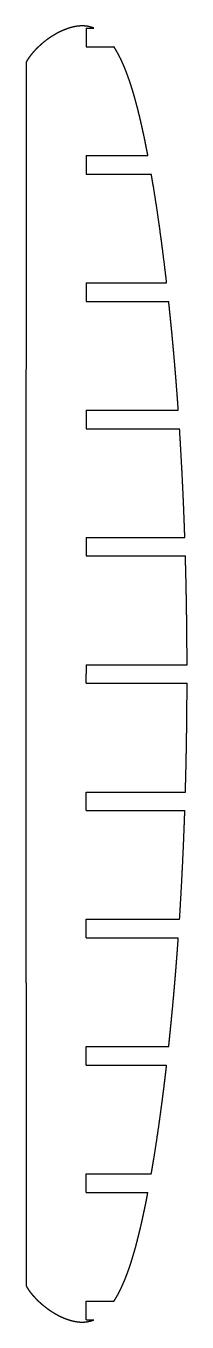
# Model space of a CAD drawing. Header units: metres. Extents: x 59 to 92, y -132 to 132.
import ezdxf

# ---------------------------------------------------------------- set-up
doc = ezdxf.new("R2010")
doc.units = ezdxf.units.M

msp = doc.modelspace()

# ---------------------------------------------------------------- linework, layer by layer
for p, q in [((71.3, 131.9, 1861), (72.89, 131.9, 1861)), ((71.3, 128.1, 1861), (77, 128.1, 1861)), ((71.3, 105.9, 1861), (83.93, 105.9, 1861)), ((71.3, 102.1, 1861), (84.62, 102.1, 1861)), ((71.3, 79.9, 1861), (87.76, 79.9, 1861)), ((71.3, 76.1, 1861), (88.18, 76.1, 1861)), ((71.3, 53.9, 1861), (90.14, 53.9, 1861)), ((71.3, 50.1, 1861), (90.4, 50.1, 1861)), ((71.3, 27.9, 1861), (91.47, 27.9, 1861)), ((71.3, 24.1, 1861), (91.59, 24.1, 1861)), ((71.3, 1.9, 1861), (91.93, 1.9, 1861)), ((71.3, -1.9, 1861), (91.93, -1.9, 1861)), ((71.3, -24.1, 1861), (91.59, -24.1, 1861)), ((71.3, -27.9, 1861), (91.47, -27.9, 1861)), ((71.3, -50.1, 1861), (90.4, -50.1, 1861)), ((71.3, -53.9, 1861), (90.14, -53.9, 1861)), ((71.3, -76.1, 1861), (88.18, -76.1, 1861)), ((71.3, -79.9, 1861), (87.76, -79.9, 1861)), ((71.3, -102.1, 1861), (84.62, -102.1, 1861)), ((71.3, -105.9, 1861), (83.93, -105.9, 1861)), ((71.3, -128.1, 1861), (77, -128.1, 1861)), ((71.3, -131.9, 1861), (72.89, -131.9, 1861))]:
    msp.add_line(p, q)
for points, knots in [([(72.89, 131.9, 1861), (72.8, 131.94, 1861), (72.71, 131.97, 1861), (72.62, 132.01, 1861), (72.53, 132.04, 1861), (72.44, 132.07, 1861), (72.35, 132.1, 1861), (72.25, 132.12, 1861), (71.94, 132.21, 1861), (71.71, 132.26, 1861), (71.48, 132.3, 1861), (71.24, 132.33, 1861), (71.01, 132.35, 1861), (70.78, 132.36, 1861), (70.54, 132.36, 1861), (70.14, 132.35, 1861), (69.96, 132.34, 1861), (69.79, 132.32, 1861), (69.62, 132.31, 1861), (69.45, 132.28, 1861), (69.28, 132.26, 1861), (69.11, 132.22, 1861), (68.85, 132.17, 1861), (68.77, 132.16, 1861), (68.68, 132.14, 1861), (68.6, 132.12, 1861), (68.51, 132.1, 1861), (68.43, 132.07, 1861), (68.34, 132.05, 1861), (68.17, 132.01, 1861), (68.09, 131.98, 1861), (68, 131.96, 1861), (67.91, 131.93, 1861), (67.83, 131.9, 1861), (67.74, 131.88, 1861), (67.66, 131.85, 1861), (66.91, 131.59, 1861), (66.25, 131.32, 1861), (65.61, 131.02, 1861), (64.99, 130.68, 1861), (64.39, 130.31, 1861), (63.8, 129.91, 1861), (63.23, 129.49, 1861), (62.4, 128.82, 1861), (62.13, 128.58, 1861), (61.86, 128.34, 1861), (61.6, 128.1, 1861), (61.34, 127.85, 1861), (61.08, 127.59, 1861), (60.84, 127.33, 1861), (60.38, 126.82, 1861), (60.17, 126.57, 1861), (59.97, 126.32, 1861), (59.78, 126.06, 1861), (59.59, 125.8, 1861), (59.41, 125.53, 1861), (59.24, 125.26, 1861), (59.08, 124.98, 1861)], [0, 0, 0, 0, 0, 0, 0, 0, 0, 0.047336, 0.047336, 0.047336, 0.047336, 0.047336, 0.047336, 0.047336, 0.162558, 0.162558, 0.162558, 0.162558, 0.162558, 0.162558, 0.162558, 0.247555, 0.247555, 0.247555, 0.247555, 0.247555, 0.247555, 0.247555, 0.290532, 0.290532, 0.290532, 0.290532, 0.290532, 0.290532, 0.290532, 0.333509, 0.333509, 0.333509, 0.333509, 0.333509, 0.333509, 0.333509, 0.672373, 0.672373, 0.672373, 0.672373, 0.672373, 0.672373, 0.672373, 0.845281, 0.845281, 0.845281, 0.845281, 0.845281, 0.845281, 0.845281, 1, 1, 1, 1, 1, 1, 1, 1, 1]), ([(83.93, 105.9, 1861), (83.86, 106.29, 1861), (83.78, 106.67, 1861), (83.71, 107.06, 1861), (83.63, 107.44, 1861), (83.56, 107.83, 1861), (83.48, 108.21, 1861), (83.4, 108.6, 1861), (83.12, 109.94, 1861), (82.92, 110.9, 1861), (82.71, 111.86, 1861), (82.49, 112.81, 1861), (82.27, 113.77, 1861), (82.03, 114.72, 1861), (81.79, 115.67, 1861), (81.45, 116.93, 1861), (81.37, 117.24, 1861), (81.29, 117.54, 1861), (81.2, 117.84, 1861), (81.12, 118.14, 1861), (81.03, 118.43, 1861), (80.95, 118.72, 1861), (80.73, 119.43, 1861), (80.61, 119.85, 1861), (80.48, 120.26, 1861), (80.35, 120.66, 1861), (80.22, 121.05, 1861), (80.09, 121.43, 1861), (79.95, 121.8, 1861), (79.69, 122.52, 1861), (79.56, 122.88, 1861), (79.42, 123.24, 1861), (79.28, 123.6, 1861), (79.13, 123.96, 1861), (78.98, 124.31, 1861), (78.83, 124.66, 1861), (78.49, 125.41, 1861), (78.3, 125.81, 1861), (78.1, 126.2, 1861), (77.9, 126.59, 1861), (77.69, 126.98, 1861), (77.47, 127.36, 1861), (77.24, 127.73, 1861), (77, 128.1, 1861)], [0, 0, 0, 0, 0, 0, 0, 0, 0, 0.121942, 0.121942, 0.121942, 0.121942, 0.121942, 0.121942, 0.121942, 0.426513, 0.426513, 0.426513, 0.426513, 0.426513, 0.426513, 0.426513, 0.526986, 0.526986, 0.526986, 0.526986, 0.526986, 0.526986, 0.526986, 0.677712, 0.677712, 0.677712, 0.677712, 0.677712, 0.677712, 0.677712, 0.828127, 0.828127, 0.828127, 0.828127, 0.828127, 0.828127, 0.828127, 1, 1, 1, 1, 1, 1, 1, 1, 1]), ([(59.08, 124.98, 1861), (59.08, 124.98, 1861), (59.08, 124.98, 1861), (59.08, 124.98, 1861), (59.08, 124.98, 1861), (59.08, 124.98, 1861), (59.08, 124.98, 1861), (59.08, 124.98, 1861), (59.08, 124.98, 1861), (59.08, 124.97, 1861), (59.08, 124.97, 1861), (59.08, 124.95, 1861), (59.08, 124.94, 1861), (59.08, 124.92, 1861), (59.08, 124.9, 1861), (59.08, 124.87, 1861), (59.08, 124.85, 1861), (59.08, 124.84, 1861), (59.08, 124.82, 1861), (59.08, 124.79, 1861), (59.08, 124.77, 1861), (59.08, 124.74, 1861), (59.08, 124.68, 1861), (59.08, 124.64, 1861), (59.08, 124.6, 1861), (59.08, 124.56, 1861), (59.08, 124.52, 1861), (59.08, 124.47, 1861), (59.08, 124.41, 1861), (59.08, 124.27, 1861), (59.08, 124.18, 1861), (59.08, 124.09, 1861), (59.08, 124, 1861), (59.08, 123.92, 1861), (59.08, 123.83, 1861), (59.08, 123.74, 1861), (59.08, 123.5, 1861), (59.08, 123.35, 1861), (59.08, 123.2, 1861), (59.08, 123.05, 1861), (59.08, 122.91, 1861), (59.08, 122.76, 1861), (59.08, 122.61, 1861), (59.08, 122.15, 1861), (59.08, 121.84, 1861), (59.08, 121.53, 1861), (59.08, 121.22, 1861), (59.08, 120.91, 1861), (59.08, 120.6, 1861), (59.08, 120.28, 1861), (59.08, 119.36, 1861), (59.08, 118.75, 1861), (59.08, 118.14, 1861), (59.08, 117.53, 1861), (59.08, 116.91, 1861), (59.08, 116.3, 1861), (59.08, 115.69, 1861), (59.08, 114.68, 1861), (59.08, 114.28, 1861), (59.08, 113.88, 1861), (59.08, 113.49, 1861), (59.08, 113.09, 1861), (59.08, 112.69, 1861), (59.08, 112.29, 1861), (59.08, 111.39, 1861), (59.08, 110.88, 1861), (59.08, 110.38, 1861), (59.08, 109.87, 1861), (59.08, 109.37, 1861), (59.08, 108.86, 1861), (59.08, 108.36, 1861), (59.07, 106.23, 1861), (59.07, 104.6, 1861), (59.07, 102.97, 1861), (59.07, 101.35, 1861), (59.07, 99.72, 1861), (59.07, 98.1, 1861), (59.07, 96.47, 1861), (59.07, 92.78, 1861), (59.07, 90.72, 1861), (59.07, 88.66, 1861), (59.06, 86.6, 1861), (59.06, 84.54, 1861), (59.06, 82.48, 1861), (59.06, 80.42, 1861), (59.06, 76.5, 1861), (59.06, 74.65, 1861), (59.06, 72.8, 1861), (59.06, 70.94, 1861), (59.06, 69.09, 1861), (59.06, 67.24, 1861), (59.06, 65.39, 1861), (59.05, 61.73, 1861), (59.05, 59.93, 1861), (59.05, 58.14, 1861), (59.05, 56.34, 1861), (59.05, 54.54, 1861), (59.05, 52.74, 1861), (59.05, 50.94, 1861), (59.05, 47.15, 1861), (59.05, 45.17, 1861), (59.05, 43.18, 1861), (59.05, 41.19, 1861), (59.05, 39.2, 1861), (59.05, 37.22, 1861), (59.05, 35.23, 1861), (59.05, 31.45, 1861), (59.05, 29.66, 1861), (59.04, 27.86, 1861), (59.04, 26.07, 1861), (59.04, 24.28, 1861), (59.04, 22.48, 1861), (59.04, 20.69, 1861), (59.04, 17.9, 1861), (59.04, 16.91, 1861), (59.04, 15.91, 1861), (59.04, 14.92, 1861), (59.04, 13.93, 1861), (59.04, 12.93, 1861), (59.04, 11.94, 1861), (59.04, 10.59, 1861), (59.04, 10.24, 1861), (59.04, 9.89, 1861), (59.04, 9.54, 1861), (59.04, 9.19, 1861), (59.04, 8.83, 1861), (59.04, 8.48, 1861), (59.04, 7.82, 1861), (59.04, 7.52, 1861), (59.04, 7.21, 1861), (59.04, 6.9, 1861), (59.04, 6.59, 1861), (59.04, 6.29, 1861), (59.04, 5.98, 1861), (59.04, 5.32, 1861), (59.04, 4.97, 1861), (59.04, 4.61, 1861), (59.04, 4.26, 1861), (59.04, 3.9, 1861), (59.04, 3.55, 1861), (59.04, 3.2, 1861), (59.04, 2.66, 1861), (59.04, 2.48, 1861), (59.04, 2.3, 1861), (59.04, 2.12, 1861), (59.04, 1.94, 1861), (59.04, 1.76, 1861), (59.04, 1.58, 1861), (59.04, 1.31, 1861), (59.04, 1.21, 1861), (59.04, 1.12, 1861), (59.04, 1.04, 1861), (59.04, 0.96, 1861), (59.04, 0.89, 1861), (59.04, 0.82, 1861), (59.04, 0.69, 1861), (59.04, 0.63, 1861), (59.04, 0.57, 1861), (59.04, 0.52, 1861), (59.04, 0.47, 1861), (59.04, 0.42, 1861), (59.04, 0.38, 1861), (59.04, 0.31, 1861), (59.04, 0.27, 1861), (59.04, 0.24, 1861), (59.04, 0.21, 1861), (59.04, 0.18, 1861), (59.04, 0.16, 1861), (59.04, 0.14, 1861), (59.04, 0.1, 1861), (59.04, 0.09, 1861), (59.04, 0.07, 1861), (59.04, 0.06, 1861), (59.04, 0.05, 1861), (59.04, 0.04, 1861), (59.04, 0.03, 1861), (59.04, 0.01, 1861), (59.04, 0, 1861), (59.04, 0, 1861), (59.04, 0, 1861), (59.04, 0, 1861), (59.04, 0, 1861), (59.04, 0, 1861), (59.04, -0.01, 1861), (59.04, -0.01, 1861), (59.04, -0.02, 1861), (59.04, -0.03, 1861), (59.04, -0.04, 1861), (59.04, -0.05, 1861), (59.04, -0.06, 1861), (59.04, -0.1, 1861), (59.04, -0.12, 1861), (59.04, -0.15, 1861), (59.04, -0.18, 1861), (59.04, -0.2, 1861), (59.04, -0.23, 1861), (59.04, -0.26, 1861), (59.04, -0.32, 1861), (59.04, -0.36, 1861), (59.04, -0.4, 1861), (59.04, -0.45, 1861), (59.04, -0.5, 1861), (59.04, -0.55, 1861), (59.04, -0.6, 1861), (59.04, -0.72, 1861), (59.04, -0.79, 1861), (59.04, -0.85, 1861), (59.04, -0.93, 1861), (59.04, -1, 1861), (59.04, -1.09, 1861), (59.04, -1.17, 1861), (59.04, -1.42, 1861), (59.04, -1.58, 1861), (59.04, -1.74, 1861), (59.04, -1.89, 1861), (59.04, -2.05, 1861), (59.04, -2.21, 1861), (59.04, -2.36, 1861), (59.04, -2.83, 1861), (59.04, -3.14, 1861), (59.04, -3.45, 1861), (59.04, -3.76, 1861), (59.04, -4.07, 1861), (59.04, -4.38, 1861), (59.04, -4.69, 1861), (59.04, -5.62, 1861), (59.04, -6.23, 1861), (59.04, -6.84, 1861), (59.04, -7.45, 1861), (59.04, -8.06, 1861), (59.04, -8.68, 1861), (59.04, -9.29, 1861), (59.04, -10.3, 1861), (59.04, -10.7, 1861), (59.04, -11.09, 1861), (59.04, -11.49, 1861), (59.04, -11.89, 1861), (59.04, -12.29, 1861), (59.04, -12.68, 1861), (59.04, -13.59, 1861), (59.04, -14.09, 1861), (59.04, -14.6, 1861), (59.04, -15.1, 1861), (59.04, -15.61, 1861), (59.04, -16.12, 1861), (59.04, -16.62, 1861), (59.04, -18.75, 1861), (59.04, -20.38, 1861), (59.04, -22, 1861), (59.04, -23.63, 1861), (59.04, -25.25, 1861), (59.04, -26.88, 1861), (59.04, -28.51, 1861), (59.05, -32.19, 1861), (59.05, -34.25, 1861), (59.05, -36.32, 1861), (59.05, -38.38, 1861), (59.05, -40.44, 1861), (59.05, -42.5, 1861), (59.05, -44.56, 1861), (59.05, -48.47, 1861), (59.05, -50.33, 1861), (59.05, -52.18, 1861), (59.05, -54.03, 1861), (59.05, -55.88, 1861), (59.05, -57.74, 1861), (59.05, -59.59, 1861), (59.05, -63.24, 1861), (59.06, -65.04, 1861), (59.06, -66.84, 1861), (59.06, -68.64, 1861), (59.06, -70.44, 1861), (59.06, -72.24, 1861), (59.06, -74.04, 1861), (59.06, -77.82, 1861), (59.06, -79.81, 1861), (59.06, -81.8, 1861), (59.06, -83.78, 1861), (59.06, -85.77, 1861), (59.06, -87.76, 1861), (59.07, -89.75, 1861), (59.07, -93.53, 1861), (59.07, -95.32, 1861), (59.07, -97.11, 1861), (59.07, -98.91, 1861), (59.07, -100.7, 1861), (59.07, -102.49, 1861), (59.07, -104.29, 1861), (59.07, -107.08, 1861), (59.07, -108.07, 1861), (59.08, -109.06, 1861), (59.08, -110.06, 1861), (59.08, -111.05, 1861), (59.08, -112.04, 1861), (59.08, -113.04, 1861), (59.08, -114.38, 1861), (59.08, -114.74, 1861), (59.08, -115.09, 1861), (59.08, -115.44, 1861), (59.08, -115.79, 1861), (59.08, -116.15, 1861), (59.08, -116.5, 1861), (59.08, -117.16, 1861), (59.08, -117.46, 1861), (59.08, -117.77, 1861), (59.08, -118.08, 1861), (59.08, -118.38, 1861), (59.08, -118.69, 1861), (59.08, -119, 1861), (59.08, -119.66, 1861), (59.08, -120.01, 1861), (59.08, -120.37, 1861), (59.08, -120.72, 1861), (59.08, -121.07, 1861), (59.08, -121.43, 1861), (59.08, -121.78, 1861), (59.08, -122.32, 1861), (59.08, -122.5, 1861), (59.08, -122.68, 1861), (59.08, -122.86, 1861), (59.08, -123.04, 1861), (59.08, -123.22, 1861), (59.08, -123.4, 1861), (59.08, -123.67, 1861), (59.08, -123.77, 1861), (59.08, -123.86, 1861), (59.08, -123.94, 1861), (59.08, -124.02, 1861), (59.08, -124.09, 1861), (59.08, -124.16, 1861), (59.08, -124.29, 1861), (59.08, -124.35, 1861), (59.08, -124.41, 1861), (59.08, -124.46, 1861), (59.08, -124.51, 1861), (59.08, -124.55, 1861), (59.08, -124.6, 1861), (59.08, -124.67, 1861), (59.08, -124.71, 1861), (59.08, -124.74, 1861), (59.08, -124.77, 1861), (59.08, -124.8, 1861), (59.08, -124.82, 1861), (59.08, -124.84, 1861), (59.08, -124.88, 1861), (59.08, -124.89, 1861), (59.08, -124.91, 1861), (59.08, -124.92, 1861), (59.08, -124.93, 1861), (59.08, -124.94, 1861), (59.08, -124.95, 1861), (59.08, -124.96, 1861), (59.08, -124.97, 1861), (59.08, -124.97, 1861), (59.08, -124.97, 1861), (59.08, -124.97, 1861), (59.08, -124.97, 1861), (59.08, -124.98, 1861), (59.08, -124.98, 1861), (59.08, -124.98, 1861), (59.08, -124.98, 1861), (59.08, -124.98, 1861), (59.08, -124.98, 1861), (59.08, -124.98, 1861), (59.08, -124.98, 1861), (59.08, -124.98, 1861)], [0, 0, 0, 0, 0, 0, 0, 0, 0, 0.000628, 0.000628, 0.000628, 0.000628, 0.000628, 0.000628, 0.000628, 0.002178, 0.002178, 0.002178, 0.002178, 0.002178, 0.002178, 0.002178, 0.003395, 0.003395, 0.003395, 0.003395, 0.003395, 0.003395, 0.003395, 0.004724, 0.004724, 0.004724, 0.004724, 0.004724, 0.004724, 0.004724, 0.006741, 0.006741, 0.006741, 0.006741, 0.006741, 0.006741, 0.006741, 0.010139, 0.010139, 0.010139, 0.010139, 0.010139, 0.010139, 0.010139, 0.017183, 0.017183, 0.017183, 0.017183, 0.017183, 0.017183, 0.017183, 0.031055, 0.031055, 0.031055, 0.031055, 0.031055, 0.031055, 0.031055, 0.040066, 0.040066, 0.040066, 0.040066, 0.040066, 0.040066, 0.040066, 0.051516, 0.051516, 0.051516, 0.051516, 0.051516, 0.051516, 0.051516, 0.088342, 0.088342, 0.088342, 0.088342, 0.088342, 0.088342, 0.088342, 0.135027, 0.135027, 0.135027, 0.135027, 0.135027, 0.135027, 0.135027, 0.176987, 0.176987, 0.176987, 0.176987, 0.176987, 0.176987, 0.176987, 0.217736, 0.217736, 0.217736, 0.217736, 0.217736, 0.217736, 0.217736, 0.262738, 0.262738, 0.262738, 0.262738, 0.262738, 0.262738, 0.262738, 0.303361, 0.303361, 0.303361, 0.303361, 0.303361, 0.303361, 0.303361, 0.325872, 0.325872, 0.325872, 0.325872, 0.325872, 0.325872, 0.325872, 0.333851, 0.333851, 0.333851, 0.333851, 0.333851, 0.333851, 0.333851, 0.340807, 0.340807, 0.340807, 0.340807, 0.340807, 0.340807, 0.340807, 0.348833, 0.348833, 0.348833, 0.348833, 0.348833, 0.348833, 0.348833, 0.352927, 0.352927, 0.352927, 0.352927, 0.352927, 0.352927, 0.352927, 0.355175, 0.355175, 0.355175, 0.355175, 0.355175, 0.355175, 0.355175, 0.357424, 0.357424, 0.357424, 0.357424, 0.357424, 0.357424, 0.357424, 0.359672, 0.359672, 0.359672, 0.359672, 0.359672, 0.359672, 0.359672, 0.361504, 0.361504, 0.361504, 0.361504, 0.361504, 0.361504, 0.361504, 0.364066, 0.364066, 0.364066, 0.364066, 0.364066, 0.364066, 0.364066, 0.365736, 0.365736, 0.365736, 0.365736, 0.365736, 0.365736, 0.365736, 0.368837, 0.368837, 0.368837, 0.368837, 0.368837, 0.368837, 0.368837, 0.372506, 0.372506, 0.372506, 0.372506, 0.372506, 0.372506, 0.372506, 0.376175, 0.376175, 0.376175, 0.376175, 0.376175, 0.376175, 0.376175, 0.38242, 0.38242, 0.38242, 0.38242, 0.38242, 0.38242, 0.38242, 0.394724, 0.394724, 0.394724, 0.394724, 0.394724, 0.394724, 0.394724, 0.418953, 0.418953, 0.418953, 0.418953, 0.418953, 0.418953, 0.418953, 0.434693, 0.434693, 0.434693, 0.434693, 0.434693, 0.434693, 0.434693, 0.454693, 0.454693, 0.454693, 0.454693, 0.454693, 0.454693, 0.454693, 0.519017, 0.519017, 0.519017, 0.519017, 0.519017, 0.519017, 0.519017, 0.600563, 0.600563, 0.600563, 0.600563, 0.600563, 0.600563, 0.600563, 0.673857, 0.673857, 0.673857, 0.673857, 0.673857, 0.673857, 0.673857, 0.745037, 0.745037, 0.745037, 0.745037, 0.745037, 0.745037, 0.745037, 0.823649, 0.823649, 0.823649, 0.823649, 0.823649, 0.823649, 0.823649, 0.894614, 0.894614, 0.894614, 0.894614, 0.894614, 0.894614, 0.894614, 0.933938, 0.933938, 0.933938, 0.933938, 0.933938, 0.933938, 0.933938, 0.947876, 0.947876, 0.947876, 0.947876, 0.947876, 0.947876, 0.947876, 0.960027, 0.960027, 0.960027, 0.960027, 0.960027, 0.960027, 0.960027, 0.974049, 0.974049, 0.974049, 0.974049, 0.974049, 0.974049, 0.974049, 0.981199, 0.981199, 0.981199, 0.981199, 0.981199, 0.981199, 0.981199, 0.985127, 0.985127, 0.985127, 0.985127, 0.985127, 0.985127, 0.985127, 0.989055, 0.989055, 0.989055, 0.989055, 0.989055, 0.989055, 0.989055, 0.992983, 0.992983, 0.992983, 0.992983, 0.992983, 0.992983, 0.992983, 0.996183, 0.996183, 0.996183, 0.996183, 0.996183, 0.996183, 0.996183, 0.997525, 0.997525, 0.997525, 0.997525, 0.997525, 0.997525, 0.997525, 1, 1, 1, 1, 1, 1, 1, 1, 1]), ([(87.76, 79.9, 1861), (87.47, 82.42, 1861), (87.16, 84.94, 1861), (86.84, 87.46, 1861), (86.51, 89.97, 1861), (86.16, 92.49, 1861), (85.79, 95, 1861), (85.4, 97.51, 1861), (84.94, 100.27, 1861), (84.89, 100.53, 1861), (84.85, 100.79, 1861), (84.8, 101.05, 1861), (84.76, 101.32, 1861), (84.71, 101.58, 1861), (84.67, 101.84, 1861), (84.62, 102.1, 1861)], [0, 0, 0, 0, 0, 0, 0, 0, 0, 0.905372, 0.905372, 0.905372, 0.905372, 0.905372, 0.905372, 0.905372, 1, 1, 1, 1, 1, 1, 1, 1, 1]), ([(90.14, 53.9, 1861), (90.05, 55.22, 1861), (89.95, 56.53, 1861), (89.85, 57.85, 1861), (89.75, 59.16, 1861), (89.65, 60.48, 1861), (89.54, 61.79, 1861), (89.43, 63.11, 1861), (89.22, 65.51, 1861), (89.12, 66.6, 1861), (89.02, 67.68, 1861), (88.92, 68.77, 1861), (88.82, 69.86, 1861), (88.71, 70.94, 1861), (88.6, 72.03, 1861), (88.45, 73.49, 1861), (88.42, 73.86, 1861), (88.38, 74.23, 1861), (88.34, 74.61, 1861), (88.3, 74.98, 1861), (88.26, 75.35, 1861), (88.22, 75.73, 1861), (88.18, 76.1, 1861)], [0, 0, 0, 0, 0, 0, 0, 0, 0, 0.473661, 0.473661, 0.473661, 0.473661, 0.473661, 0.473661, 0.473661, 0.865196, 0.865196, 0.865196, 0.865196, 0.865196, 0.865196, 0.865196, 1, 1, 1, 1, 1, 1, 1, 1, 1]), ([(90.4, -50.1, 1861), (90.56, -47.58, 1861), (90.71, -45.06, 1861), (90.85, -42.53, 1861), (90.98, -40.01, 1861), (91.1, -37.49, 1861), (91.21, -34.96, 1861), (91.31, -32.44, 1861), (91.41, -29.66, 1861), (91.42, -29.41, 1861), (91.43, -29.16, 1861), (91.44, -28.91, 1861), (91.45, -28.66, 1861), (91.46, -28.4, 1861), (91.47, -28.15, 1861), (91.47, -27.9, 1861)], [0, 0, 0, 0, 0, 0, 0, 0, 0, 0.90931, 0.90931, 0.90931, 0.90931, 0.90931, 0.90931, 0.90931, 1, 1, 1, 1, 1, 1, 1, 1, 1]), ([(88.18, -76.1, 1861), (88.29, -75.07, 1861), (88.4, -74.04, 1861), (88.5, -73.01, 1861), (88.61, -71.97, 1861), (88.71, -70.94, 1861), (88.81, -69.91, 1861), (88.91, -68.88, 1861), (89.1, -66.81, 1861), (89.2, -65.77, 1861), (89.29, -64.73, 1861), (89.38, -63.69, 1861), (89.47, -62.65, 1861), (89.55, -61.6, 1861), (89.64, -60.56, 1861), (89.78, -58.82, 1861), (89.83, -58.12, 1861), (89.88, -57.41, 1861), (89.94, -56.71, 1861), (89.99, -56.01, 1861), (90.04, -55.31, 1861), (90.09, -54.6, 1861), (90.14, -53.9, 1861)], [0, 0, 0, 0, 0, 0, 0, 0, 0, 0.372173, 0.372173, 0.372173, 0.372173, 0.372173, 0.372173, 0.372173, 0.747049, 0.747049, 0.747049, 0.747049, 0.747049, 0.747049, 0.747049, 1, 1, 1, 1, 1, 1, 1, 1, 1]), ([(84.62, -102.1, 1861), (84.63, -102.04, 1861), (84.64, -101.98, 1861), (84.65, -101.93, 1861), (84.66, -101.87, 1861), (84.67, -101.81, 1861), (84.68, -101.75, 1861), (84.69, -101.69, 1861), (84.98, -100.05, 1861), (85.24, -98.47, 1861), (85.49, -96.88, 1861), (85.73, -95.3, 1861), (85.97, -93.71, 1861), (86.2, -92.12, 1861), (86.42, -90.53, 1861), (86.78, -87.81, 1861), (86.93, -86.68, 1861), (87.08, -85.55, 1861), (87.22, -84.42, 1861), (87.36, -83.29, 1861), (87.49, -82.16, 1861), (87.63, -81.03, 1861), (87.76, -79.9, 1861)], [0, 0, 0, 0, 0, 0, 0, 0, 0, 0.020994, 0.020994, 0.020994, 0.020994, 0.020994, 0.020994, 0.020994, 0.594029, 0.594029, 0.594029, 0.594029, 0.594029, 0.594029, 0.594029, 1, 1, 1, 1, 1, 1, 1, 1, 1]), ([(77, -128.1, 1861), (77.12, -127.92, 1861), (77.23, -127.74, 1861), (77.34, -127.56, 1861), (77.45, -127.38, 1861), (77.56, -127.19, 1861), (77.67, -127, 1861), (77.77, -126.82, 1861), (78.15, -126.11, 1861), (78.41, -125.59, 1861), (78.66, -125.06, 1861), (78.89, -124.53, 1861), (79.12, -123.99, 1861), (79.34, -123.45, 1861), (79.55, -122.9, 1861), (79.84, -122.11, 1861), (79.93, -121.87, 1861), (80.02, -121.63, 1861), (80.1, -121.37, 1861), (80.19, -121.12, 1861), (80.28, -120.86, 1861), (80.36, -120.6, 1861), (80.58, -119.93, 1861), (80.71, -119.52, 1861), (80.84, -119.1, 1861), (80.96, -118.67, 1861), (81.09, -118.23, 1861), (81.22, -117.78, 1861), (81.35, -117.33, 1861), (81.62, -116.33, 1861), (81.76, -115.79, 1861), (81.89, -115.26, 1861), (82.03, -114.72, 1861), (82.16, -114.18, 1861), (82.29, -113.64, 1861), (82.42, -113.1, 1861), (82.73, -111.73, 1861), (82.92, -110.9, 1861), (83.1, -110.07, 1861), (83.27, -109.24, 1861), (83.44, -108.4, 1861), (83.61, -107.57, 1861), (83.77, -106.74, 1861), (83.93, -105.9, 1861)], [0, 0, 0, 0, 0, 0, 0, 0, 0, 0.083832, 0.083832, 0.083832, 0.083832, 0.083832, 0.083832, 0.083832, 0.313336, 0.313336, 0.313336, 0.313336, 0.313336, 0.313336, 0.313336, 0.413182, 0.413182, 0.413182, 0.413182, 0.413182, 0.413182, 0.413182, 0.562944, 0.562944, 0.562944, 0.562944, 0.562944, 0.562944, 0.562944, 0.735371, 0.735371, 0.735371, 0.735371, 0.735371, 0.735371, 0.735371, 1, 1, 1, 1, 1, 1, 1, 1, 1]), ([(59.08, -124.98, 1861), (59.15, -125.1, 1861), (59.22, -125.21, 1861), (59.29, -125.33, 1861), (59.36, -125.44, 1861), (59.43, -125.55, 1861), (59.5, -125.66, 1861), (59.58, -125.77, 1861), (59.81, -126.1, 1861), (59.97, -126.31, 1861), (60.13, -126.51, 1861), (60.29, -126.72, 1861), (60.47, -126.92, 1861), (60.64, -127.11, 1861), (60.82, -127.31, 1861), (61.2, -127.7, 1861), (61.4, -127.91, 1861), (61.61, -128.11, 1861), (61.82, -128.31, 1861), (62.04, -128.5, 1861), (62.26, -128.69, 1861), (62.48, -128.88, 1861), (63.25, -129.5, 1861), (63.82, -129.92, 1861), (64.41, -130.32, 1861), (65.01, -130.69, 1861), (65.63, -131.03, 1861), (66.27, -131.33, 1861), (66.93, -131.6, 1861), (67.68, -131.86, 1861), (67.77, -131.88, 1861), (67.85, -131.91, 1861), (67.94, -131.94, 1861), (68.02, -131.96, 1861), (68.11, -131.99, 1861), (68.19, -132.01, 1861), (68.4, -132.07, 1861), (68.52, -132.1, 1861), (68.64, -132.13, 1861), (68.76, -132.16, 1861), (68.88, -132.18, 1861), (69.01, -132.21, 1861), (69.13, -132.23, 1861), (69.39, -132.27, 1861), (69.52, -132.29, 1861), (69.66, -132.31, 1861), (69.79, -132.32, 1861), (69.93, -132.34, 1861), (70.06, -132.35, 1861), (70.2, -132.35, 1861), (70.56, -132.36, 1861), (70.8, -132.36, 1861), (71.03, -132.35, 1861), (71.26, -132.33, 1861), (71.5, -132.3, 1861), (71.73, -132.26, 1861), (71.96, -132.2, 1861), (72.27, -132.12, 1861), (72.36, -132.09, 1861), (72.45, -132.06, 1861), (72.54, -132.03, 1861), (72.63, -132, 1861), (72.72, -131.97, 1861), (72.81, -131.94, 1861), (72.89, -131.9, 1861)], [0, 0, 0, 0, 0, 0, 0, 0, 0, 0.00412892, 0.00412892, 0.00412892, 0.00412892, 0.00412892, 0.00412892, 0.00412892, 0.01223628, 0.01223628, 0.01223628, 0.01223628, 0.01223628, 0.01223628, 0.01223628, 0.02115317, 0.02115317, 0.02115317, 0.02115317, 0.02115317, 0.02115317, 0.02115317, 0.04294413, 0.04294413, 0.04294413, 0.04294413, 0.04294413, 0.04294413, 0.04294413, 0.04570678, 0.04570678, 0.04570678, 0.04570678, 0.04570678, 0.04570678, 0.04570678, 0.04961516, 0.04961516, 0.04961516, 0.04961516, 0.04961516, 0.04961516, 0.04961516, 0.05387365, 0.05387365, 0.05387365, 0.05387365, 0.05387365, 0.05387365, 0.05387365, 0.06128354, 0.06128354, 0.06128354, 0.06128354, 0.06128354, 0.06128354, 0.06128354, 0.06425674, 0.06425674, 0.06425674, 0.06425674, 0.06425674, 0.06425674, 0.06425674, 0.06425674, 0.06425674])]:
    msp.add_open_spline(points, degree=8, knots=knots)
for points, degree in [([(71.3, 131.9, 1861), (71.3, 128.1, 1861)], 1), ([(71.3, 105.9, 1861), (71.3, 102.1, 1861)], 1), ([(71.3, 79.9, 1861), (71.3, 76.1, 1861)], 1), ([(71.3, 53.9, 1861), (71.3, 50.1, 1861)], 1), ([(91.47, 27.9, 1861), (91.38, 30.68, 1861), (91.28, 33.45, 1861), (91.16, 36.23, 1861), (91.03, 39, 1861), (90.89, 41.78, 1861), (90.74, 44.55, 1861), (90.57, 47.33, 1861), (90.4, 50.1, 1861)], 8), ([(71.3, 27.9, 1861), (71.3, 24.1, 1861)], 1), ([(91.93, 1.9, 1861), (91.92, 4.68, 1861), (91.91, 7.45, 1861), (91.88, 10.23, 1861), (91.84, 13, 1861), (91.8, 15.78, 1861), (91.74, 18.55, 1861), (91.67, 21.33, 1861), (91.59, 24.1, 1861)], 8), ([(71.3, 1.9, 1861), (71.3, 0, 1861)], 1), ([(71.3, -1.9, 1861), (71.3, 0, 1861)], 1), ([(91.59, -24.1, 1861), (91.67, -21.33, 1861), (91.74, -18.55, 1861), (91.8, -15.78, 1861), (91.84, -13, 1861), (91.88, -10.23, 1861), (91.91, -7.45, 1861), (91.92, -4.68, 1861), (91.93, -1.9, 1861)], 8), ([(71.3, -27.9, 1861), (71.3, -24.1, 1861)], 1), ([(71.3, -53.9, 1861), (71.3, -50.1, 1861)], 1), ([(71.3, -79.9, 1861), (71.3, -76.1, 1861)], 1), ([(71.3, -105.9, 1861), (71.3, -102.1, 1861)], 1), ([(71.3, -131.9, 1861), (71.3, -128.1, 1861)], 1)]:
    msp.add_open_spline(points, degree=degree)

doc.saveas('drawing.dxf')
